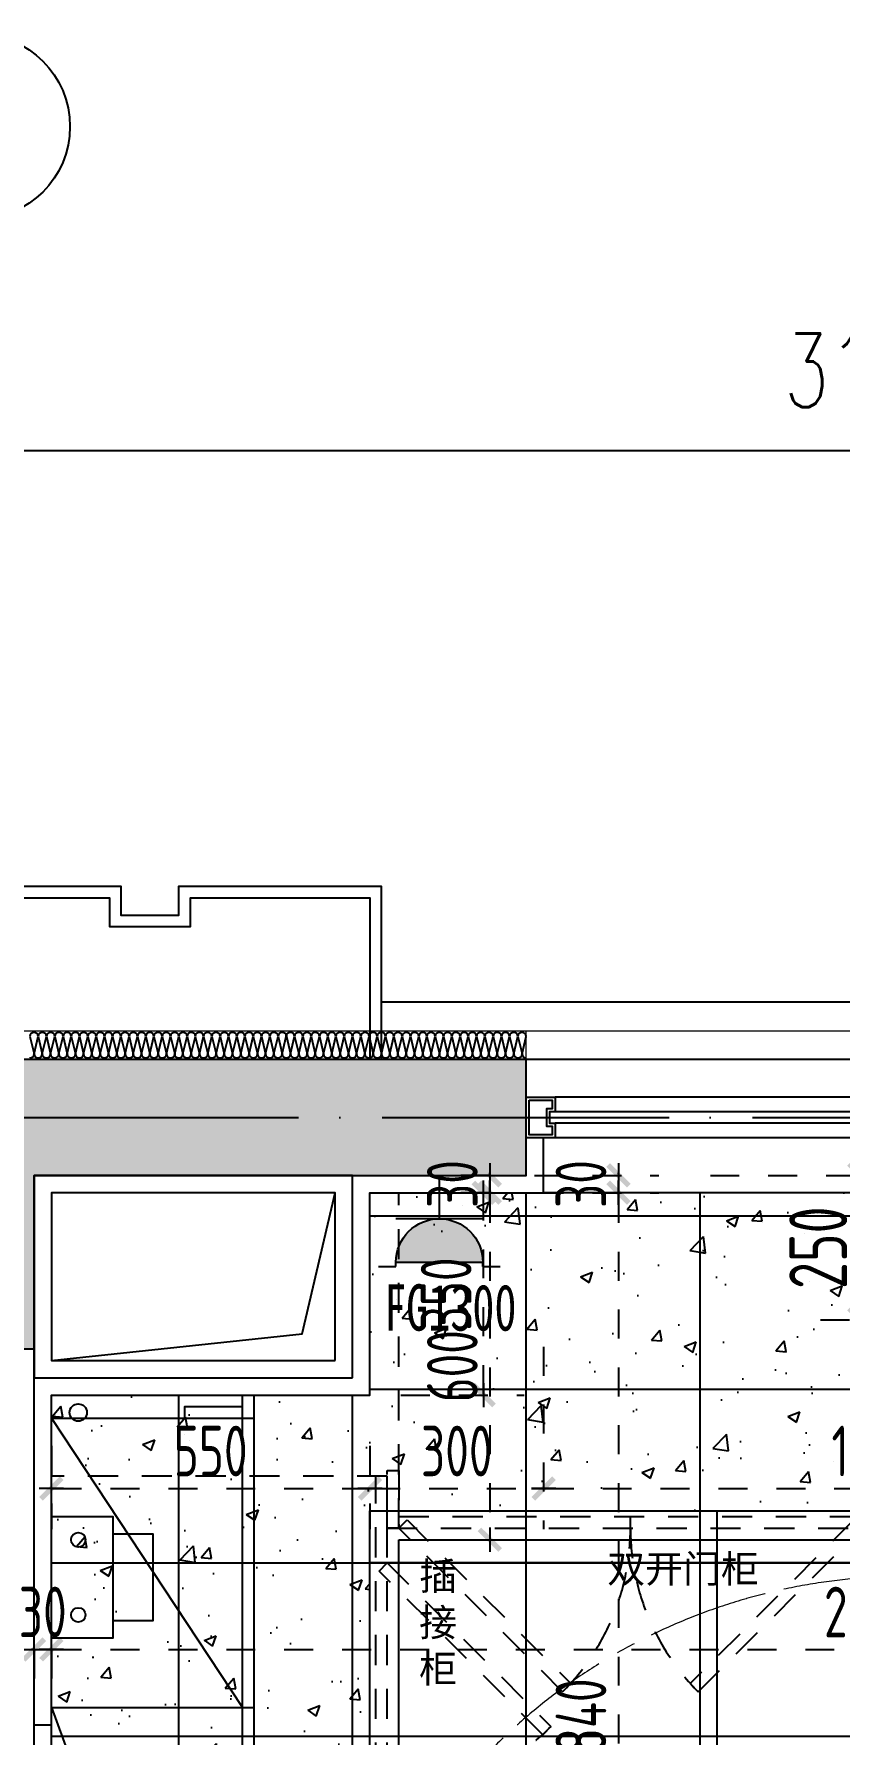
# Model space of a CAD drawing. Extents: x 133656 to 214778, y 12424 to 51506.
# Drawn here: x 162696 to 164088, y 24232 to 27173 of the extents above; entities that cross this region are included whole.
import ezdxf
from ezdxf.enums import TextEntityAlignment as Align

# ---------------------------------------------------------------- set-up
doc = ezdxf.new("R2010")
doc.units = 0
doc.header["$MEASUREMENT"] = 0
for name, pattern in [('家具立面虚线', [93.035549, 25.891757, -20.481609, 26.180266, -20.481917]), ('家具虚线平面', [100, 50, -50]), ('索引', [26.102844, 8.811668, -1.657301, 1.657301, -1.850304, 8.811668, -1.657301, 1.657301]), ('轴线', [1279.947105, 991.697132, -142.311249, 0, -145.938724])]:
    doc.linetypes.add(name, pattern=pattern)
doc.layers.get('Defpoints').update_dxf_attribs({"color": 8})
for name, color, linetype in [('A-HATH', 8, 'Continuous'), ('A3.土建轴号', 160, 'Continuous'), ('A31.土建轴线', 251, 'Continuous'), ('A32.土建轴线标注', 52, 'Continuous'), ('A4.土建窗户', 152, 'Continuous'), ('AXIS_TEXT', 7, 'Continuous'), ('B4.装修完成面', 112, 'Continuous'), ('B6.新建墙体定位', 203, 'Continuous'), ('B9.完成面定位', 203, 'Continuous'), ('E1.地面-(平面图)', 136, 'Continuous'), ('F1.家具层', 51, 'Continuous'), ('F5.洁具层', 133, 'Continuous'), ('G5.天花看线', 152, 'Continuous'), ('K2.强电插座', 132, 'Continuous'), ('RLP420_INT', 5, 'Continuous'), ('WALL', 6, 'Continuous'), ('wf2水点排水', 1, 'Continuous'), ('xj', 8, 'Continuous'), ('保温', 35, 'Continuous'), ('燃气点位', 1, 'Continuous')]:
    doc.layers.add(name, color=color, linetype=linetype)
doc.layers.add('灯具连线', color=30, linetype='Continuous', lineweight=13)
doc.styles.add('_TCH_AXIS', font='COMPLEX', dxfattribs={"bigfont": 'GBCBIG'})
doc.styles.add('_TCH_DIM_T3', font='SIMPLEX', dxfattribs={"width": 0.705882, "bigfont": 'GBCBIG'})
doc.styles.add('COMPLEX', font='COMPLEX')
doc.styles.add('标准', font='simhei.ttf', dxfattribs={"height": 48})
doc.styles.add('标注数字', font='dim.shx', dxfattribs={"width": 0.8})
doc.styles.add('标题文字', font='')
doc.styles.get('标题文字').set_extended_font_data('SimSun')
doc.dimstyles.new('_TCH_ARCH&&50', dxfattribs={"dimtxt": 127.5, "dimasz": 50, "dimexe": 125, "dimexo": 150, "dimgap": 75, "dimtad": 1, "dimdec": 0, "dimzin": 0, "dimdsep": 46, "dimtxsty": '_TCH_DIM_T3', "dimblk": 'ARCHTICK', "dimcen": 0.09, "dimclrd": 44, "dimclre": 44, "dimclrt": 2, "dimazin": 2, "dimtfac": 1, "dimtdec": 0, "dimtix": 1, "dimtmove": 2, "dimatfit": 3, "dimldrblk": 'DOT', "dimfxl": 1, "dimtolj": 1, "dimtzin": 0, "dimarcsym": 0})
doc.dimstyles.new('设计2017', dxfattribs={"dimscale": 100, "dimtxt": 2.5, "dimasz": 0.06, "dimexe": 2, "dimexo": 2.5, "dimgap": 0.6, "dimtad": 1, "dimdec": 0, "dimrnd": 5, "dimzin": 0, "dimdsep": 46, "dimtxsty": '标注数字', "dimblk": 'HBA_DIMENSION_TICK', "dimcen": 0.125, "dimclrd": 44, "dimclre": 44, "dimclrt": 50, "dimadec": 0, "dimazin": 0, "dimtfac": 1, "dimtdec": 0, "dimtix": 1, "dimtmove": 0, "dimatfit": 3, "dimldrblk": 'HBA_Leader_Arrow', "dimfxl": 7, "dimfxlon": 1, "dimtvp": 1, "dimtolj": 1, "dimtzin": 0, "dimarcsym": 0})

# ---------------------------------------------------------------- blocks, each defined once
blk = doc.blocks.new('_AXISO')
blk.add_circle((0, 0), 0.5)
at = {"layer": 'A32.土建轴线标注', "style": 'COMPLEX', "width": 1.041667}
blk.add_attdef('A', text='', height=0.56, dxfattribs=at).set_placement((-0.25, -0.28), (0.25, -0.28), align=Align.FIT)
blk = doc.blocks.new('_ArchTick')
at = {"color": 0, "linetype": 'ByBlock', "const_width": 0.4}
blk.add_lwpolyline([(-0.5, -0.5), (0.5, 0.5)], dxfattribs=at)
blk = doc.blocks.new('*D73')
at = {"layer": 'A3.土建轴号', "color": 44, "lineweight": -2, "transparency": 16777216}
for p, q in [((162596.1, 25928.7), (162596.1, 26577.7)), ((165696.1, 25928.7), (165696.1, 26577.7)), ((162596.1, 26452.7), (165696.1, 26452.7))]:
    blk.add_line(p, q, dxfattribs=at)
at = {"layer": 'Defpoints', "color": 0, "transparency": 16777216}
for p in [(165696.1, 26452.7), (162596.1, 25778.7), (165696.1, 25778.7)]:
    blk.add_point(p, dxfattribs=at)
at = {"layer": 'A3.土建轴号', "color": 44, "lineweight": -2, "transparency": 16777216, "xscale": 50, "yscale": 50, "zscale": 50, "rotation": 180}
blk.add_blockref('_ArchTick', (162596.1, 26452.7), dxfattribs=at)
at = {"layer": 'A3.土建轴号', "color": 44, "lineweight": -2, "transparency": 16777216, "xscale": 50, "yscale": 50, "zscale": 50}
blk.add_blockref('_ArchTick', (165696.1, 26452.7), dxfattribs=at)
at = {"layer": 'A3.土建轴号', "color": 2, "transparency": 16777216, "insert": (164146.1, 26591.5), "char_height": 127.5, "attachment_point": 5, "style": '_TCH_DIM_T3'}
blk.add_mtext('\\A1;3100', dxfattribs=at)
blk = doc.blocks.new('_Dot')
at = {"color": 0, "linetype": 'ByBlock', "lineweight": -2}
blk.add_line((-0.5, 0), (-1, 0), dxfattribs=at)
at = {"color": 0, "linetype": 'ByBlock', "const_width": 0.5}
blk.add_lwpolyline([(-0.25, 0, 1), (0.25, 0, 1)], format="xyb", close=True, dxfattribs=at)
blk = doc.blocks.new('$LinePat$岩棉板')
at = {"color": 0}
for p, q in [((0, -17), (12, -67)), ((12, -67), (24, -17))]:
    blk.add_line(p, q, dxfattribs=at)
for centre, start, end in [((12, -17), 0, 180), ((0, -67), 270, 0), ((24, -67), 180, 270)]:
    blk.add_arc(centre, 12, start, end, dxfattribs=at)
at = {"layer": 'Defpoints'}
blk.add_point((0, 0.1), dxfattribs=at)
at = {"layer": 'Defpoints', "color": 0}
blk.add_point((24, -84), dxfattribs=at)
blk = doc.blocks.new('*U88')
at = {"layer": 'A4.土建窗户'}
for points in [[(0, 1200), (0, 1150), (-25, 1150), (-25, 1160), (-45, 1160), (-45, 1150), (-70, 1150), (-70, 1200)], [(-5, 1195), (-5, 1155), (-20, 1155), (-20, 1165), (-50, 1165), (-50, 1155), (-65, 1155), (-65, 1195)], [(0, 0), (0, 50), (-25, 50), (-25, 40), (-45, 40), (-45, 50), (-70, 50), (-70, 0)], [(-5, 5), (-5, 45), (-20, 45), (-20, 35), (-50, 35), (-50, 45), (-65, 45), (-65, 5)]]:
    blk.add_lwpolyline(points, close=True, dxfattribs=at)
at = {"layer": 'A4.土建窗户', "flags": 128}
for points in [[(-70, 1150), (-70, 50)], [(0, 1150), (0, 50)]]:
    blk.add_lwpolyline(points, dxfattribs=at)
at = {"layer": 'A4.土建窗户', "color": 8, "flags": 128}
for points in [[(-45, 1150), (-45, 50)], [(-25, 1150), (-25, 50)]]:
    blk.add_lwpolyline(points, dxfattribs=at)
blk = doc.blocks.new('不间断电源')
h = blk.add_hatch(color=8)
h.dxf.hatch_style = 1
h.paths.add_polyline_path([(-70.3, 140.6, 1), (70.3, 140.6)])
for p, q in [((-98.4, 147.7), (-70.3, 147.7)), ((-70.3, 147.7), (-70.3, 140.6)), ((-70.3, 140.6), (70.3, 140.6)), ((70.3, 147.7), (70.3, 140.6)), ((70.3, 147.7), (98.4, 147.7)), ((70.3, 70.3), (-70.3, 70.3)), ((0, 70.3), (0, 0))]:
    blk.add_line(p, q)
blk.add_arc((0, 140.6), 70.3, 180, 0)
at = {"color": 1, "style": '标题文字'}
blk.add_attdef('REF.', (86, 32.6), '', height=70.9, dxfattribs=at)
blk = doc.blocks.new('HBA_DIMENSION_TICK')
at = {"color": 0, "linetype": 'ByBlock'}
for p, q in [((-10, 0), (0, 0)), ((0, 0), (10, 0))]:
    blk.add_line(p, q, dxfattribs=at)
at = {"color": 50, "linetype": 'ByBlock'}
blk.add_solid([(-10, -7), (-7, -10), (7, 10), (10, 7)], dxfattribs=at)
blk = doc.blocks.new('*D160')
at = {"layer": 'Defpoints', "color": 0, "linetype": '家具虚线平面', "transparency": 16777216}
for p in [(163764.1, 25199.6), (164124.4, 25199.6), (164526.1, 24949.4)]:
    blk.add_point(p, dxfattribs=at)
at = {"layer": 'wf2水点排水', "color": 44, "linetype": '家具虚线平面', "lineweight": -2, "transparency": 16777216}
for p, q in [((164124.4, 25202), (164124.4, 25204.4)), ((163864.1, 25199.6), (164204.4, 25199.6)), ((164124.4, 24949.4), (164124.4, 25199.6)), ((164404.4, 24949.4), (164044.4, 24949.4)), ((164124.4, 24947), (164124.4, 24944.6))]:
    blk.add_line(p, q, dxfattribs=at)
at = {"layer": 'wf2水点排水', "color": 44, "linetype": '家具虚线平面', "lineweight": -2, "transparency": 16777216, "xscale": 2.4, "yscale": 2.4, "zscale": 2.4}
for p, rotation in [((164124.4, 25199.6), 270), ((164124.4, 24949.4), 90)]:
    blk.add_blockref('HBA_DIMENSION_TICK', p, dxfattribs=dict(at, rotation=rotation))
at = {"layer": 'wf2水点排水', "color": 50, "linetype": '家具虚线平面', "transparency": 16777216, "insert": (164050.4, 25074.5), "char_height": 100, "attachment_point": 5, "rotation": 90, "style": '标注数字'}
blk.add_mtext('\\A1;250', dxfattribs=at)
blk = doc.blocks.new('HBA_Leader_Arrow')
at = {"color": 0, "linetype": 'ByBlock', "ltscale": 0.5}
blk.add_line((3.5, 0), (-10, 0), dxfattribs=at)
for points in [[(-11, 11.3), (-6.6, 14.4), (-0.6, 0), (3.5, 0)], [(-11, -11.3), (-6.6, -14.4), (-0.6, 0), (3.5, 0)]]:
    blk.add_solid(points, dxfattribs=at)
blk = doc.blocks.new('结构')
at = {"layer": 'A-HATH'}
blk.add_hatch(color=256, dxfattribs=at).paths.add_polyline_path([(0, 4150), (850, 4150), (850, 4350), (-200, 4350), (-200, 3850), (0, 3850)], flags=0)
at = {"layer": 'WALL'}
blk.add_lwpolyline([(0, 4150), (850, 4150), (850, 4350), (-200, 4350), (-200, 3850), (0, 3850), (0, 4150)], close=True, dxfattribs=at)
blk = doc.blocks.new('*D418')
at = {"layer": 'B6.新建墙体定位', "color": 44, "linetype": '家具虚线平面', "lineweight": -2, "transparency": 16777216}
for p, q in [((163329.8, 25169.6), (163542.6, 25169.6)), ((163472.6, 24821.7), (163472.6, 25167.5)), ((163329.8, 24819.6), (163542.6, 24819.6))]:
    blk.add_line(p, q, dxfattribs=at)
at = {"layer": 'Defpoints', "color": 0, "linetype": '家具虚线平面', "transparency": 16777216}
for p in [(163242.3, 25169.6), (163472.6, 25169.6), (163242.3, 24819.6)]:
    blk.add_point(p, dxfattribs=at)
at = {"layer": 'B6.新建墙体定位', "color": 44, "linetype": '家具虚线平面', "lineweight": -2, "transparency": 16777216, "xscale": 2.1, "yscale": 2.1, "zscale": 2.1}
for p, rotation in [((163472.6, 25169.6), 90), ((163472.6, 24819.6), 270)]:
    blk.add_blockref('HBA_DIMENSION_TICK', p, dxfattribs=dict(at, rotation=rotation))
at = {"layer": 'B6.新建墙体定位', "color": 50, "linetype": '家具虚线平面', "transparency": 16777216, "insert": (163407.8, 24994.6), "char_height": 87.5, "attachment_point": 5, "rotation": 90, "style": '标注数字'}
blk.add_mtext('\\A1;350', dxfattribs=at)
blk = doc.blocks.new('*D420')
at = {"layer": 'B6.新建墙体定位', "color": 44, "linetype": '家具虚线平面', "lineweight": -2, "transparency": 16777216}
for p, q in [((162726.1, 24732.1), (162726.1, 24588.2)), ((163276.1, 24732.1), (163276.1, 24588.2)), ((162728.2, 24658.2), (163274, 24658.2))]:
    blk.add_line(p, q, dxfattribs=at)
at = {"layer": 'Defpoints', "color": 0, "linetype": '家具虚线平面', "transparency": 16777216}
for p in [(162726.1, 24819.6), (163276.1, 24819.6), (163276.1, 24658.2)]:
    blk.add_point(p, dxfattribs=at)
at = {"layer": 'B6.新建墙体定位', "color": 44, "linetype": '家具虚线平面', "lineweight": -2, "transparency": 16777216, "xscale": 2.1, "yscale": 2.1, "zscale": 2.1, "rotation": 180}
blk.add_blockref('HBA_DIMENSION_TICK', (162726.1, 24658.2), dxfattribs=at)
at = {"layer": 'B6.新建墙体定位', "color": 44, "linetype": '家具虚线平面', "lineweight": -2, "transparency": 16777216, "xscale": 2.1, "yscale": 2.1, "zscale": 2.1}
blk.add_blockref('HBA_DIMENSION_TICK', (163276.1, 24658.2), dxfattribs=at)
at = {"layer": 'B6.新建墙体定位', "color": 50, "linetype": '家具虚线平面', "transparency": 16777216, "insert": (163001.1, 24723), "char_height": 87.5, "attachment_point": 5, "style": '标注数字'}
blk.add_mtext('\\A1;550', dxfattribs=at)
blk = doc.blocks.new('*D421')
at = {"layer": 'B6.新建墙体定位', "color": 44, "linetype": '家具虚线平面', "lineweight": -2, "transparency": 16777216}
for p, q in [((163576.1, 24903.2), (163576.1, 24588.2)), ((163276.1, 24732.1), (163276.1, 24588.2)), ((163278.2, 24658.2), (163574, 24658.2))]:
    blk.add_line(p, q, dxfattribs=at)
at = {"layer": 'Defpoints', "color": 0, "linetype": '家具虚线平面', "transparency": 16777216}
for p in [(163576.1, 25169.6), (163276.1, 24819.6), (163576.1, 24658.2)]:
    blk.add_point(p, dxfattribs=at)
at = {"layer": 'B6.新建墙体定位', "color": 44, "linetype": '家具虚线平面', "lineweight": -2, "transparency": 16777216, "xscale": 2.1, "yscale": 2.1, "zscale": 2.1, "rotation": 180}
blk.add_blockref('HBA_DIMENSION_TICK', (163276.1, 24658.2), dxfattribs=at)
at = {"layer": 'B6.新建墙体定位', "color": 44, "linetype": '家具虚线平面', "lineweight": -2, "transparency": 16777216, "xscale": 2.1, "yscale": 2.1, "zscale": 2.1}
blk.add_blockref('HBA_DIMENSION_TICK', (163576.1, 24658.2), dxfattribs=at)
at = {"layer": 'B6.新建墙体定位', "color": 50, "linetype": '家具虚线平面', "transparency": 16777216, "insert": (163426.1, 24723), "char_height": 87.5, "attachment_point": 5, "style": '标注数字'}
blk.add_mtext('\\A1;300', dxfattribs=at)
blk = doc.blocks.new('*D422')
at = {"layer": 'B6.新建墙体定位', "color": 44, "linetype": '家具虚线平面', "lineweight": -2, "transparency": 16777216}
for p, q in [((163576.1, 24903.2), (163576.1, 24588.2)), ((164716.1, 24903.2), (164716.1, 24588.2)), ((163578.2, 24658.2), (164714, 24658.2))]:
    blk.add_line(p, q, dxfattribs=at)
at = {"layer": 'Defpoints', "color": 0, "linetype": '家具虚线平面', "transparency": 16777216}
for p in [(163576.1, 25169.6), (164716.1, 25169.8), (164716.1, 24658.2)]:
    blk.add_point(p, dxfattribs=at)
at = {"layer": 'B6.新建墙体定位', "color": 44, "linetype": '家具虚线平面', "lineweight": -2, "transparency": 16777216, "xscale": 2.1, "yscale": 2.1, "zscale": 2.1, "rotation": 180}
blk.add_blockref('HBA_DIMENSION_TICK', (163576.1, 24658.2), dxfattribs=at)
at = {"layer": 'B6.新建墙体定位', "color": 44, "linetype": '家具虚线平面', "lineweight": -2, "transparency": 16777216, "xscale": 2.1, "yscale": 2.1, "zscale": 2.1}
blk.add_blockref('HBA_DIMENSION_TICK', (164716.1, 24658.2), dxfattribs=at)
at = {"layer": 'B6.新建墙体定位', "color": 50, "linetype": '家具虚线平面', "transparency": 16777216, "insert": (164146.1, 24723), "char_height": 87.5, "attachment_point": 5, "style": '标注数字'}
blk.add_mtext('\\A1;1140', dxfattribs=at)
blk = doc.blocks.new('*D435')
at = {"layer": 'B6.新建墙体定位', "color": 44, "linetype": '家具虚线平面', "lineweight": -2, "transparency": 16777216}
for p, q in [((162694, 24380), (162691.9, 24380)), ((162696.1, 24380), (162696.1, 24310)), ((162696.1, 24380), (162726.1, 24380)), ((162726.1, 24380), (162726.1, 24310)), ((162728.2, 24380), (162730.3, 24380))]:
    blk.add_line(p, q, dxfattribs=at)
at = {"layer": 'Defpoints', "color": 0, "linetype": '家具虚线平面', "transparency": 16777216}
for p in [(162696.1, 24420.3), (162726.1, 24420.3), (162726.1, 24380)]:
    blk.add_point(p, dxfattribs=at)
at = {"layer": 'B6.新建墙体定位', "color": 44, "linetype": '家具虚线平面', "lineweight": -2, "transparency": 16777216, "xscale": 2.1, "yscale": 2.1, "zscale": 2.1}
blk.add_blockref('HBA_DIMENSION_TICK', (162696.1, 24380), dxfattribs=at)
at = {"layer": 'B6.新建墙体定位', "color": 44, "linetype": '家具虚线平面', "lineweight": -2, "transparency": 16777216, "xscale": 2.1, "yscale": 2.1, "zscale": 2.1, "rotation": 180}
blk.add_blockref('HBA_DIMENSION_TICK', (162726.1, 24380), dxfattribs=at)
at = {"layer": 'B6.新建墙体定位', "color": 50, "linetype": '家具虚线平面', "transparency": 16777216, "insert": (162711.1, 24444.7), "char_height": 87.5, "attachment_point": 5, "style": '标注数字'}
blk.add_mtext('\\A1;30', dxfattribs=at)
blk = doc.blocks.new('*D436')
at = {"layer": 'B6.新建墙体定位', "color": 44, "linetype": '家具虚线平面', "lineweight": -2, "transparency": 16777216}
for p, q in [((162726.1, 24380), (162726.1, 24310)), ((162728.2, 24380), (165564, 24380)), ((165566.1, 24380), (165566.1, 24310))]:
    blk.add_line(p, q, dxfattribs=at)
at = {"layer": 'Defpoints', "color": 0, "linetype": '家具虚线平面', "transparency": 16777216}
for p in [(162726.1, 24420.3), (165566.1, 24397.8), (165566.1, 24380)]:
    blk.add_point(p, dxfattribs=at)
at = {"layer": 'B6.新建墙体定位', "color": 44, "linetype": '家具虚线平面', "lineweight": -2, "transparency": 16777216, "xscale": 2.1, "yscale": 2.1, "zscale": 2.1, "rotation": 180}
blk.add_blockref('HBA_DIMENSION_TICK', (162726.1, 24380), dxfattribs=at)
at = {"layer": 'B6.新建墙体定位', "color": 44, "linetype": '家具虚线平面', "lineweight": -2, "transparency": 16777216, "xscale": 2.1, "yscale": 2.1, "zscale": 2.1}
blk.add_blockref('HBA_DIMENSION_TICK', (165566.1, 24380), dxfattribs=at)
at = {"layer": 'B6.新建墙体定位', "color": 50, "linetype": '家具虚线平面', "transparency": 16777216, "insert": (164146.1, 24444.7), "char_height": 87.5, "attachment_point": 5, "style": '标注数字'}
blk.add_mtext('\\A1;2840', dxfattribs=at)
blk = doc.blocks.new('*D507')
at = {"layer": 'B9.完成面定位', "color": 44, "linetype": '家具虚线平面', "lineweight": -2, "transparency": 16777216}
for p, q in [((163483.2, 25201.7), (163483.2, 25203.8)), ((163483.2, 25199.6), (163413.2, 25199.6)), ((163483.2, 25199.6), (163483.2, 25169.6)), ((163483.2, 25169.6), (163413.2, 25169.6)), ((163483.2, 25167.5), (163483.2, 25165.4))]:
    blk.add_line(p, q, dxfattribs=at)
at = {"layer": 'Defpoints', "color": 0, "linetype": '家具虚线平面', "transparency": 16777216}
for p in [(163509.2, 25199.6), (163483.2, 25169.6), (163509.2, 25169.6)]:
    blk.add_point(p, dxfattribs=at)
at = {"layer": 'B9.完成面定位', "color": 44, "linetype": '家具虚线平面', "lineweight": -2, "transparency": 16777216, "xscale": 2.1, "yscale": 2.1, "zscale": 2.1}
for p, rotation in [((163483.2, 25199.6), 270), ((163483.2, 25169.6), 90)]:
    blk.add_blockref('HBA_DIMENSION_TICK', p, dxfattribs=dict(at, rotation=rotation))
at = {"layer": 'B9.完成面定位', "color": 50, "linetype": '家具虚线平面', "transparency": 16777216, "insert": (163418.5, 25184.6), "char_height": 87.5, "attachment_point": 5, "rotation": 90, "style": '标注数字'}
blk.add_mtext('\\A1;30', dxfattribs=at)
blk = doc.blocks.new('*D508')
at = {"layer": 'B9.完成面定位', "color": 44, "linetype": '家具虚线平面', "lineweight": -2, "transparency": 16777216}
for p, q in [((163483.2, 25169.6), (163413.2, 25169.6)), ((163483.2, 25167.5), (163483.2, 24571.7)), ((163483.2, 24569.6), (163553.2, 24569.6))]:
    blk.add_line(p, q, dxfattribs=at)
at = {"layer": 'Defpoints', "color": 0, "linetype": '家具虚线平面', "transparency": 16777216}
for p in [(163509.2, 25169.6), (163483.2, 24569.6), (163483.2, 24569.6)]:
    blk.add_point(p, dxfattribs=at)
at = {"layer": 'B9.完成面定位', "color": 44, "linetype": '家具虚线平面', "lineweight": -2, "transparency": 16777216, "xscale": 2.1, "yscale": 2.1, "zscale": 2.1}
for p, rotation in [((163483.2, 25169.6), 90), ((163483.2, 24569.6), 270)]:
    blk.add_blockref('HBA_DIMENSION_TICK', p, dxfattribs=dict(at, rotation=rotation))
at = {"layer": 'B9.完成面定位', "color": 50, "linetype": '家具虚线平面', "transparency": 16777216, "insert": (163418.5, 24869.6), "char_height": 87.5, "attachment_point": 5, "rotation": 90, "style": '标注数字'}
blk.add_mtext('\\A1;600', dxfattribs=at)
blk = doc.blocks.new('*D578')
at = {"layer": 'B6.新建墙体定位', "color": 44, "linetype": '家具虚线平面', "lineweight": -2, "transparency": 16777216}
for p, q in [((163460.4, 25169.6), (163775.4, 25169.6)), ((163705.4, 25167.5), (163705.4, 23331.7)), ((163460.4, 23329.6), (163775.4, 23329.6))]:
    blk.add_line(p, q, dxfattribs=at)
at = {"layer": 'Defpoints', "color": 0, "linetype": '家具虚线平面', "transparency": 16777216}
for p in [(163276.1, 25169.6), (163346.1, 23329.6), (163705.4, 23329.6)]:
    blk.add_point(p, dxfattribs=at)
at = {"layer": 'B6.新建墙体定位', "color": 44, "linetype": '家具虚线平面', "lineweight": -2, "transparency": 16777216, "xscale": 2.1, "yscale": 2.1, "zscale": 2.1}
for p, rotation in [((163705.4, 25169.6), 90), ((163705.4, 23329.6), 270)]:
    blk.add_blockref('HBA_DIMENSION_TICK', p, dxfattribs=dict(at, rotation=rotation))
at = {"layer": 'B6.新建墙体定位', "color": 50, "linetype": '家具虚线平面', "transparency": 16777216, "insert": (163640.7, 24249.6), "char_height": 87.5, "attachment_point": 5, "rotation": 90, "style": '标注数字'}
blk.add_mtext('\\A1;1840', dxfattribs=at)
blk = doc.blocks.new('*D580')
at = {"layer": 'B6.新建墙体定位', "color": 44, "linetype": '家具虚线平面', "lineweight": -2, "transparency": 16777216}
for p, q in [((163705.4, 25201.7), (163705.4, 25203.8)), ((163460.4, 25199.6), (163775.4, 25199.6)), ((163705.4, 25199.6), (163705.4, 25169.6)), ((163460.4, 25169.6), (163775.4, 25169.6)), ((163705.4, 25167.5), (163705.4, 25165.4))]:
    blk.add_line(p, q, dxfattribs=at)
at = {"layer": 'Defpoints', "color": 0, "linetype": '家具虚线平面', "transparency": 16777216}
for p in [(163346.1, 25199.6), (163346.1, 25169.6), (163705.4, 25169.6)]:
    blk.add_point(p, dxfattribs=at)
at = {"layer": 'B6.新建墙体定位', "color": 44, "linetype": '家具虚线平面', "lineweight": -2, "transparency": 16777216, "xscale": 2.1, "yscale": 2.1, "zscale": 2.1}
for p, rotation in [((163705.4, 25199.6), 270), ((163705.4, 25169.6), 90)]:
    blk.add_blockref('HBA_DIMENSION_TICK', p, dxfattribs=dict(at, rotation=rotation))
at = {"layer": 'B6.新建墙体定位', "color": 50, "linetype": '家具虚线平面', "transparency": 16777216, "insert": (163640.7, 25184.6), "char_height": 87.5, "attachment_point": 5, "rotation": 90, "style": '标注数字'}
blk.add_mtext('\\A1;30', dxfattribs=at)
blk = doc.blocks.new('燃气表')
at = {"layer": 'Defpoints'}
blk.add_lwpolyline([(-67.7, 30), (30, 30), (30, -83.5)], dxfattribs=at)
at = {"layer": '燃气点位', "color": 1}
blk.add_lwpolyline([(-210, 0), (-210, -106), (-420, -106), (-420, 0)], close=True, dxfattribs=at)
blk.add_lwpolyline([(-240, -106), (-240, -175), (-390, -175), (-390, -106)], dxfattribs=at)
for centre, radius in [((-380, -46.3), 12.5), ((-250, -46.3), 12.5), ((-30, -46.3), 15)]:
    blk.add_circle(centre, radius, dxfattribs=at)

msp = doc.modelspace()

# ---------------------------------------------------------------- hatches: boundary and pattern name
at = {"layer": 'E1.地面-(平面图)'}
h = msp.add_hatch(dxfattribs=at)
h.set_pattern_fill('AR-CONC', color=5, scale=30)
h.set_pattern_definition([(50, (-957004.12, -166761.63), (215.178055, -18.82564), [22.5, -247.5]), (355, (-957004.12, -166761.63), (-41.6254, 225.65764), [18, -198]), (100.451444, (-956986.2, -166763.2), (173.552654, 206.831997), [19.122058, -210.342634]), (46.1842, (-957004.12, -166701.63), (320.1724, -49.655784), [33.75, -371.25]), (96.635635, (-956977.44, -166705.77), (280.39858, 292.23558), [28.6831, -315.51413]), (351.184164, (-957004.12, -166701.63), (280.39858, 292.23558), [27, -297]), (21, (-956974.12, -166716.63), (179.072116, -120.785667), [22.5, -247.5]), (326, (-956974.12, -166716.63), (72.9946, 217.545014), [18, -198]), (71.451445, (-956959.2, -166726.7), (252.066713, 96.759346), [19.122057, -210.342634]), (37.5, (-957004.125, -166761.634), (3.6479566, 99.868156), [0, -195.6, 0, -201, 0, -198.75]), (7.5, (-957004.12, -166761.63), (78.920861, 118.323514), [0, -114.6, 0, -191.1, 0, -75.75]), (327.5, (-957071.025, -166761.634), (160.146731, -6.7664615), [0, -75, 0, -234, 0, -310.5]), (317.5, (-957101.02, -166761.63), (174.95585, 30.031495), [0, -97.5, 0, -155.4, 0, -220.5])])
h.paths.add_polyline_path([(165016.1, 24619.6), (163276.1, 24619.6), (163276.1, 23329.6), (162726.1, 23329.6), (162726.1, 24819.6), (163276.1, 24819.6), (163276.1, 25169.6), (165351.1, 25169.8), (165351.1, 24954.6), (165566.1, 24954.6), (165566.1, 24619.6), (165016.1, 24619.6)])
at = {"layer": 'G5.天花看线'}
h = msp.add_hatch(dxfattribs=at)
h.set_pattern_fill('_USER', color=256, scale=300, double=1, pattern_type=0)
h.set_pattern_definition([(0, (164146.07, 23329.65), (0, 300), []), (90, (164146.07, 23329.65), (-300, 2e-14), [])])
h.paths.add_polyline_path([(162726.1, 23329.6), (165566.1, 23329.6), (165566.1, 25169.6), (163276.1, 25169.6), (163276.1, 24819.6), (162726.1, 24819.6)])

# ---------------------------------------------------------------- linework, layer by layer
at = {"layer": 'A31.土建轴线', "linetype": '轴线', "ltscale": 0.5}
msp.add_line((155616.2, 25299.6), (168346.1, 25299.6), dxfattribs=at)
at = {"layer": 'A4.土建窗户'}
msp.add_line((164746.1, 25399.6), (163546.1, 25399.6), dxfattribs=at)
at = {"layer": 'B4.装修完成面'}
for p, q in [((164746.1, 25169.6), (163576.1, 25169.6)), ((162696.1, 24249.6), (162726.1, 24249.6))]:
    msp.add_line(p, q, dxfattribs=at)
msp.add_lwpolyline([(163346.1, 23299.6), (163346.1, 23329.6), (162726.1, 23329.6), (162726.1, 24819.6), (163276.1, 24819.6), (163276.1, 25169.6), (163576.1, 25169.6), (163576.1, 25266.3)], dxfattribs=at)
at = {"layer": 'E1.地面-(平面图)'}
for p, q in [((163276.1, 23329.6), (163276.1, 24619.6)), ((163276.1, 24619.6), (165566.1, 24619.6)), ((163876.1, 23329.6), (163876.1, 24619.6)), ((165016.1, 24529.6), (163276.1, 24529.7))]:
    msp.add_line(p, q, dxfattribs=at)
at = {"layer": 'F5.洁具层'}
for p, q in [((163326.1, 23329.6), (163326.1, 24569.6)), ((163326.1, 24569.6), (164966.1, 24569.6))]:
    msp.add_line(p, q, dxfattribs=at)
at = {"layer": 'RLP420_INT', "color": 252, "linetype": '家具立面虚线', "ltscale": 2}
for p, q in [((163326.1, 24589.6), (163326.1, 25169.6)), ((163306.1, 24679.6), (162726.1, 24679.6)), ((163286.1, 23329.6), (163286.1, 24679.6)), ((163306.1, 23329.6), (163306.1, 24679.6)), ((163306.1, 24589.6), (165226.1, 24589.6)), ((163326.1, 24609.6), (165226.1, 24609.6)), ((163726.1, 24589.6), (163726.1, 24609.6)), ((163306.1, 24529.6), (163286.1, 24529.6)), ((163306.1, 24529.6), (163286.1, 24529.6))]:
    msp.add_line(p, q, dxfattribs=at)
at = {"layer": 'RLP420_INT', "color": 4, "linetype": 'ByBlock', "ltscale": 2}
for p, q in [((163056.1, 23329.6), (163056.1, 24819.6)), ((163076.1, 23329.6), (163076.1, 24819.6)), ((162726.1, 24779.6), (163076.1, 24779.6)), ((162726.1, 24779.6), (163056.1, 24279.6)), ((162726.1, 24279.6), (163076.1, 24279.6)), ((162726.1, 24279.6), (163056.1, 23379.5))]:
    msp.add_line(p, q, dxfattribs=at)
msp.add_lwpolyline([(162956.1, 24779.6), (163056.1, 24779.6), (163056.1, 24799.6), (162956.1, 24799.6)], close=True, dxfattribs=at)
at = {"layer": 'RLP420_INT', "color": 252, "linetype": '家具立面虚线', "ltscale": 2}
for points in [[(163326.1, 24589.6), (163306.1, 24589.6), (163306.1, 24689.6), (163326.1, 24689.6)], [(163608.9, 24306.8), (163326.1, 24589.6), (163340.2, 24603.8), (163623.1, 24320.9)], [(163843.2, 24306.8), (164126.1, 24589.6), (164111.9, 24603.8), (163829.1, 24320.9)], [(163291.9, 24515.5), (163306.1, 24529.6), (163588.9, 24246.8), (163574.8, 24232.6)]]:
    msp.add_lwpolyline(points, close=True, dxfattribs=at)
for centre, start, end in [((163326.1, 24589.6), 315, 360), ((164126.1, 24589.6), 180, 225), ((163306.1, 24529.6), 270, 315)]:
    msp.add_arc(centre, 400, start, end, dxfattribs=at)
at = {"layer": 'WALL'}
msp.add_line((162696.1, 24099.6), (162696.1, 24899.6), dxfattribs=at)
for points in [[(163246.1, 24849.6), (163246.1, 25199.6), (162696.1, 25199.6), (162696.1, 24849.6)], [(163216.1, 24879.6), (163216.1, 25169.6), (162726.1, 25169.6), (162726.1, 24879.6)]]:
    msp.add_lwpolyline(points, close=True, dxfattribs=at)
msp.add_lwpolyline([(162726.1, 24879.6), (163159, 24925.5), (163216.1, 25169.6)], dxfattribs=at)
at = {"layer": 'xj'}
for points in [[(162496.1, 25399.6), (162496.1, 25699.6), (162846.1, 25699.6), (162846.1, 25649.6), (162946.1, 25649.6), (162946.1, 25699.6), (163295.8, 25699.6), (163295.8, 25399.6)], [(162516.1, 25399.6), (162516.1, 25679.6), (162826.1, 25679.6), (162826.1, 25629.6), (162966.1, 25629.6), (162966.1, 25679.6), (163275.8, 25679.6), (163275.8, 25399.6)], [(163295.8, 25499.6), (165596.3, 25499.6)]]:
    msp.add_lwpolyline(points, dxfattribs=at)
at = {"layer": '保温', "lineweight": 5}
for points in [[(169696.1, 14949.6), (169046.1, 14949.6), (169046.1, 14249.6), (162446.1, 14249.6), (162446.1, 14549.6), (160746.1, 14549.6), (160746.1, 14349.6), (159046.1, 14349.6), (159046.1, 14549.6), (156846.1, 14549.6), (156846.1, 14249.6), (156546.1, 14249.6), (156546.1, 14949.6), (155946.1, 14949.6), (155946.1, 23849.6), (156846.1, 23849.6), (156846.1, 23649.6), (156246.1, 23649.6), (156246.1, 23149.6), (157746.1, 23149.6), (157746.1, 23849.6), (162446.1, 23849.6), (162446.1, 25449.6), (165696.1, 25449.6)], [(163546.1, 25399.6), (163546.1, 25449.6)]]:
    msp.add_lwpolyline(points, dxfattribs=at)
at = {"layer": '灯具连线', "linetype": '索引', "ltscale": 20}
msp.add_arc((164203.9, 23496.5), 1010.1, 46.703, 183.7948, dxfattribs=at)

# ---------------------------------------------------------------- block references
at = {"layer": 'A3.土建轴号'}
ref = msp.add_blockref('_AXISO', (162598.1, 27012.7), dxfattribs=dict(at, xscale=320, yscale=320, zscale=320))
ref.add_attrib('A', '5', dxfattribs={"layer": 'AXIS_TEXT', "height": 186.4, "style": '_TCH_AXIS'}).set_placement((162536, 26919.5), (162660.2, 26919.5), align=Align.FIT)
at = {"layer": 'A4.土建窗户', "xscale": -1, "rotation": 270}
msp.add_blockref('*U88', (163546.1, 25334.6), dxfattribs=at)
at = {"layer": 'F5.洁具层', "color": 1, "rotation": 90.00000000000001}
msp.add_blockref('燃气表', (162726.1, 24819.6), dxfattribs=at)
at = {"layer": 'K2.强电插座'}
ref = msp.add_blockref('不间断电源', (163396.1, 25199.6), dxfattribs=dict(at, xscale=-1.066666666666561, yscale=1.066666666666561, zscale=1.066666666666561, rotation=179.9999999704824))
ref.add_attrib('REF.', 'FG1300', (163300.7, 24931.2), dxfattribs={"layer": '0', "color": 1, "height": 80, "style": '标题文字', "width": 0.7})
at = {"layer": 'WALL'}
msp.add_blockref('结构', (162696.1, 21049.6), dxfattribs=at)
at = {"layer": '保温', "xscale": 0.5952380396856403, "yscale": 0.5941895062325715, "zscale": 0.5941895062325717, "rotation": 359.9999993170114}
for p in [(162688.9, 25449.6), (162703.2, 25449.6), (162717.5, 25449.6), (162731.8, 25449.6), (162746.1, 25449.6), (162760.4, 25449.6), (162774.6, 25449.6), (162788.9, 25449.6), (162803.2, 25449.6), (162817.5, 25449.6), (162831.8, 25449.6), (162846.1, 25449.6), (162860.4, 25449.6), (162874.6, 25449.6), (162888.9, 25449.6), (162903.2, 25449.6), (162917.5, 25449.6), (162931.8, 25449.6), (162946.1, 25449.6), (162960.4, 25449.6), (162974.6, 25449.6), (162988.9, 25449.6), (163003.2, 25449.6), (163017.5, 25449.6), (163031.8, 25449.6), (163046.1, 25449.6), (163060.4, 25449.6), (163074.6, 25449.6), (163088.9, 25449.6), (163103.2, 25449.6), (163117.5, 25449.6), (163131.8, 25449.6), (163146.1, 25449.6), (163160.4, 25449.6), (163174.6, 25449.6), (163188.9, 25449.6), (163203.2, 25449.6), (163217.5, 25449.6), (163231.8, 25449.6), (163246.1, 25449.6), (163260.4, 25449.6), (163274.6, 25449.6), (163288.9, 25449.6), (163303.2, 25449.6), (163317.5, 25449.6), (163331.8, 25449.6), (163346.1, 25449.6), (163360.4, 25449.6), (163374.6, 25449.6), (163388.9, 25449.6), (163403.2, 25449.6), (163417.5, 25449.6), (163431.8, 25449.6), (163446.1, 25449.6), (163460.4, 25449.6), (163474.6, 25449.6), (163488.9, 25449.6), (163503.2, 25449.6), (163517.5, 25449.6), (163531.8, 25449.6)]:
    msp.add_blockref('$LinePat$岩棉板', p, dxfattribs=at)

# ---------------------------------------------------------------- texts
at = {"layer": 'F1.家具层', "char_height": 48, "attachment_point": 1, "style": '标准'}
for s, width, insert in [('插接柜', 86.066, (163361.2, 24530.8)), ('双开门柜', 450.521, (163686.1, 24543.4))]:
    msp.add_mtext_dynamic_manual_height_columns(s, width=width, gutter_width=240, heights=[0], dxfattribs=dict(at, insert=insert))

# ---------------------------------------------------------------- dimensions: what is measured, and where the dimension line sits
at = {"layer": 'A3.土建轴号'}
dim = msp.add_aligned_dim(p1=(162596.1, 25778.7), p2=(165696.1, 25778.7), distance=674, dimstyle='_TCH_ARCH&&50', dxfattribs=at)
dim.commit()
dim.dimension.update_dxf_attribs({"geometry": '*D73', "text_midpoint": (164146.1, 26591.5)})
at = {"layer": 'B6.新建墙体定位', "linetype": '家具虚线平面'}
for base, p1, p2, angle, picture, middle in [((163705.4, 25169.6), (163346.1, 25199.6), (163346.1, 25169.6), 270, '*D580', (163640.7, 25184.6)), ((163472.6, 25169.6), (163242.3, 24819.6), (163242.3, 25169.6), 90, '*D418', (163407.8, 24994.6)), ((163705.4, 23329.6), (163276.1, 25169.6), (163346.1, 23329.6), 270, '*D578', (163640.7, 24249.6))]:
    dim = msp.add_linear_dim(base=base, p1=p1, p2=p2, angle=angle, dimstyle='设计2017', override={"dimscale": 35, "dimtmove": 1}, dxfattribs=at)
    dim.commit()
    dim.dimension.update_dxf_attribs({"geometry": picture, "text_midpoint": middle})
for base, p1, p2, picture, middle in [((163576.1, 24658.2), (163276.1, 24819.6), (163576.1, 25169.6), '*D421', (163426.1, 24723)), ((164716.1, 24658.2), (163576.1, 25169.6), (164716.1, 25169.8), '*D422', (164146.1, 24723)), ((163276.1, 24658.2), (162726.1, 24819.6), (163276.1, 24819.6), '*D420', (163001.1, 24723)), ((162726.1, 24380), (162696.1, 24420.3), (162726.1, 24420.3), '*D435', (162711.1, 24444.7)), ((165566.1, 24380), (162726.1, 24420.3), (165566.1, 24397.8), '*D436', (164146.1, 24444.7))]:
    dim = msp.add_linear_dim(base=base, p1=p1, p2=p2, dimstyle='设计2017', override={"dimscale": 35, "dimtmove": 1}, dxfattribs=at)
    dim.commit()
    dim.dimension.update_dxf_attribs({"geometry": picture, "text_midpoint": middle})
at = {"layer": 'B9.完成面定位', "linetype": '家具虚线平面'}
for base, p1, p2, picture, middle in [((163483.2, 25169.6), (163509.2, 25199.6), (163509.2, 25169.6), '*D507', (163418.5, 25184.6)), ((163483.2, 24569.6), (163509.2, 25169.6), (163483.2, 24569.6), '*D508', (163418.5, 24869.6))]:
    dim = msp.add_linear_dim(base=base, p1=p1, p2=p2, angle=90, dimstyle='设计2017', override={"dimscale": 35, "dimtmove": 1}, dxfattribs=at)
    dim.commit()
    dim.dimension.update_dxf_attribs({"geometry": picture, "text_midpoint": middle})
at = {"layer": 'wf2水点排水', "linetype": '家具虚线平面'}
dim = msp.add_linear_dim(base=(164124.4, 25199.6), p1=(164526.1, 24949.4), p2=(163764.1, 25199.6), angle=270, dimstyle='设计2017', override={"dimscale": 40, "dimrnd": 0, "dimtmove": 2}, dxfattribs=at)
dim.commit()
dim.dimension.update_dxf_attribs({"geometry": '*D160', "text_midpoint": (164050.4, 25074.5)})

doc.saveas('drawing.dxf')
